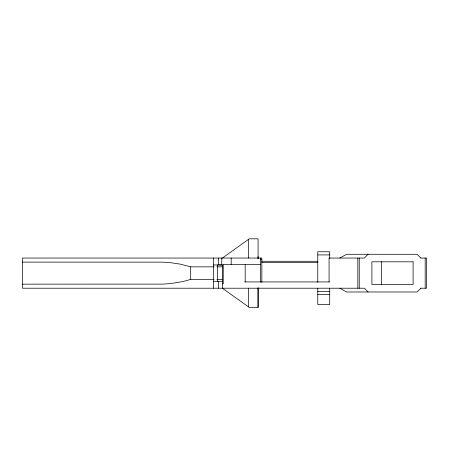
<?xml version="1.0" encoding="UTF-8"?>
<svg xmlns="http://www.w3.org/2000/svg" width="449" height="449" viewBox="0 0 449 449"><rect width="100%" height="100%" fill="white"/><g stroke="black" fill="none" stroke-linecap="round" stroke-linejoin="round"><path stroke-width="0.67" d="M258.08 307.442L258.08 287.831L258.08 307.442L249.285 307.442L222.39 288.213L222.39 264.82M258.08 258.59L258.08 256.547M368.124 254.28L364.358 258.052L329.072 258.052L329.072 281.927M420.909 288.213L417.026 291.985L346.594 291.985L339.792 288.213M222.39 258.052L249.285 238.812L258.08 238.812L258.08 258.416M339.792 258.052L346.594 254.28L417.026 254.28L420.909 258.052M214.122 279.413L190.69 279.413L183.018 281.557L171.254 283.471A45.411 15.507 0 0 1 161.741 284.116L22.45 284.15M317.774 254.909L329.712 254.909M420.775 258.052L426.55 258.052L426.55 288.213L420.511 288.213M260.465 259.309L261.851 259.309M261.666 261.296L317.785 261.296M22.45 262.109L161.741 262.149A45.411 15.507 0 0 1 171.254 262.794L180.217 264.119L190.69 266.846L214.122 266.846M261.851 262.553L317.774 262.553M260.594 264.338L223.232 264.338L223.232 283.813L222.39 283.813M213.595 264.949L222.39 264.961M216.878 266.846L222.39 266.846M216.878 279.413L222.39 279.413M213.595 281.298L222.39 281.298M244.621 281.927L329.645 281.927M317.774 291.356L329.712 291.356M317.774 294.493L329.712 294.493M368.124 291.985L364.358 288.213L22.45 288.213L22.45 258.052L261.851 258.052L261.851 282.342M425.181 258.052L425.181 288.213M381.51 261.812L381.51 284.442M359.239 258.052L359.239 288.213M357.831 258.052L357.831 288.213M329.712 258.686L329.712 251.766L317.774 251.766L317.774 282.342M329.712 288.213L329.712 304.551L317.774 304.551L317.774 288.213M260.594 258.052L260.594 282.09M248.656 239.266L248.656 258.052M248.656 288.179L248.656 306.993M245.182 264.338L245.182 281.927M231.19 258.052L231.19 264.338M221.761 258.052L221.761 264.961L218.624 264.949L218.624 258.052M218.624 281.298L218.624 288.213M217.367 264.961L217.367 281.298M213.595 258.052L213.595 288.213M190.69 266.846L190.69 279.413M413.102 261.812L371.89 261.812L371.929 284.442L413.102 284.442L413.102 261.812"/></g></svg>
